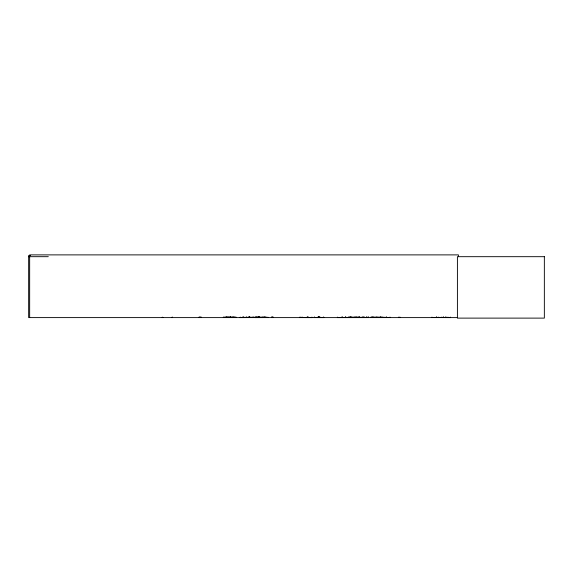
<?xml version="1.0" encoding="UTF-8"?>
<svg xmlns="http://www.w3.org/2000/svg" width="573" height="573" viewBox="0 0 573 573"><rect width="100%" height="100%" fill="white"/><g stroke="black" fill="none" stroke-linecap="round" stroke-linejoin="round"><path stroke-width="0.86" d="M314.534 317.578L314.541 317.091M323.494 317.578L323.501 317.091M225.769 317.521L225.798 317.091M234.407 317.521L234.436 317.091M337.332 317.6L368.675 317.578L368.611 317.091M345.526 317.521L345.533 316.962M162.223 317.6L162.36 317.156L163.026 317.6M382.828 317.535L382.879 317.134M363.139 317.535L363.124 317.091M249.427 317.535L249.398 316.962M249.756 317.521L249.728 316.962M239.808 317.6L254.534 317.535M223.277 317.535L236.534 317.549M255.035 317.6L268.329 317.549M299.371 317.578L299.815 317.134L299.937 317.6M350.153 317.535L350.175 317.091M368.296 317.535L368.346 317.134M223.585 317.535L223.642 317.134M227.76 317.535L227.818 317.134L227.875 317.6M249.95 317.535L250.014 317.134M350.432 317.6L350.554 317.134M30.441 255.529L28.65 255.529L28.65 317.6L457.526 317.6M28.65 256.683L48.304 256.683M224.201 317.198L235.675 317.198M255.085 317.198L266.56 317.198M348.699 317.198L360.173 317.198M370.76 317.198L382.234 317.198M224.179 317.349L235.696 317.349M255.064 317.363L266.581 317.349M348.678 317.363L360.195 317.363M370.738 317.349L382.255 317.363M370.745 317.564L382.879 317.471M384.082 317.6L384.082 317.091L384.132 317.471L390.385 317.578M400.47 317.578L400.09 317.535M356.965 317.535L356.9 317.134M356.864 317.521L356.778 317.091M258.846 317.535L258.788 317.134L258.724 317.6M256.002 317.535L256.124 316.962M248.245 317.535L248.188 317.134L248.138 317.6M257.793 317.535L257.735 317.134M350.239 317.535L350.21 317.134M367.007 317.535L366.928 316.962M358.404 317.521L358.376 317.091M251.418 317.521L251.389 317.091M242.802 317.535L242.78 317.134M172.595 317.6L172.294 317.019L171.728 317.6M252.958 317.471L253.022 316.962M359.457 317.535L359.464 316.962M458.421 256.683L458.421 254.885L29.66 254.885L29.66 317.6M450.471 317.091L450.471 317.6L431.97 317.535L431.97 317.091M447.957 317.091L447.957 317.6M446.023 316.962L446.023 317.6M445.701 316.962L445.701 317.6M443.509 316.962L443.509 317.6M443.194 316.962L443.194 317.6M441.253 317.091L441.253 317.6M438.746 317.091L438.746 317.6M436.741 316.962L436.741 317.6M436.418 316.962L436.418 317.6M399.961 317.091L399.904 317.6M398.908 316.962L398.908 317.6M389.998 317.091L389.998 317.6M386.36 316.962L386.36 317.6M386.152 316.962L386.152 317.6M382.929 317.091L382.929 317.6M380.859 316.962L380.859 317.6M380.651 316.962L380.651 317.6M377.013 317.091L377.013 317.6M376.232 317.091L376.232 317.6M373.016 316.962L373.016 317.6M372.844 316.962L372.844 317.6M371.368 317.091L371.368 317.6M368.403 317.091L368.403 317.6M366.82 317.091L366.82 317.6M366.756 316.962L366.756 317.6M364.17 316.962L364.22 317.6M363.898 316.962L363.855 317.6M363.54 317.091L363.54 317.6M362.329 316.962L362.329 317.6M362.043 316.962L362.043 317.6M359.171 316.962L359.171 317.6M355.783 316.962L355.783 317.6M354.687 317.091L354.687 317.6M351.614 316.962L351.614 317.6M350.561 317.091L350.619 317.6M348.219 316.962L348.226 317.6M345.813 316.962L345.813 317.6M345.569 317.091L345.569 317.6M342.231 316.962L342.231 317.6L342.196 317.091M341.952 316.962L341.952 317.6M337.59 317.091L337.59 317.6M323.752 317.091L323.759 317.6L314.283 317.578L314.283 317.091M319.856 316.833L319.856 317.6M319.311 316.962L319.297 317.6M319.061 316.962L319.046 317.6M318.989 316.962L318.982 317.6M318.738 316.962L318.724 317.6M318.531 316.819L318.531 317.585M318.065 316.819L318.065 317.6M311.927 317.091L311.927 317.6L302.709 317.578L302.709 317.091M308.496 316.962L308.496 317.6M307.486 316.962L307.5 317.6M307.443 317.091L307.443 317.6M307.164 316.962L307.149 317.6M300.932 316.962L300.932 317.6M272.97 316.819L272.97 317.585M272.504 316.819L272.504 317.6M271.566 316.833L271.566 317.6M267.877 317.091L267.877 317.6M264.955 316.962L264.955 317.6M264.805 316.962L264.805 317.6M263.709 317.091L263.709 317.6M262.498 317.091L262.498 317.6M259.662 317.091L259.662 317.6M259.304 316.962L259.304 317.6L259.132 316.962M258.566 316.962L258.566 317.6M258.416 316.962L258.416 317.6M257.685 317.091L257.685 317.6M256.238 316.962L256.238 317.6M254.641 317.091L254.641 317.6M253.187 316.962L253.187 317.6M252.901 317.091L252.901 317.6M250.072 317.091L250.072 317.6M249.828 317.091L249.828 317.6M249.563 316.962L249.506 317.6M248.646 316.833L248.646 317.6M246.863 316.962L246.906 317.6M246.562 316.962L246.562 317.6M245.015 317.091L245.015 317.6M243.589 316.962L243.589 317.6M243.425 316.962L243.425 317.6M242.759 317.091L242.759 317.6M240.252 317.091L240.252 317.6M236.09 317.091L236.09 317.6M233.161 316.962L233.161 317.6M233.018 316.962L233.018 317.6M231.915 317.091L231.915 317.6M230.625 316.962L230.625 317.6M230.325 316.962L230.325 317.6M229.916 316.833L229.916 317.6M228.118 316.833L228.118 317.6M226.772 316.962L226.772 317.6M226.621 316.962L226.621 317.6M223.699 317.091L223.699 317.6M200.987 316.833L200.987 317.6M200.056 316.833L200.056 317.6M199.196 316.833L199.196 317.6M544.35 256.683L457.412 256.683L457.412 318.115L544.35 318.115L544.35 256.683M349.279 317.6L349.279 317.091L349.215 317.6M255.558 317.6L255.558 317.091L255.494 317.6"/></g></svg>
